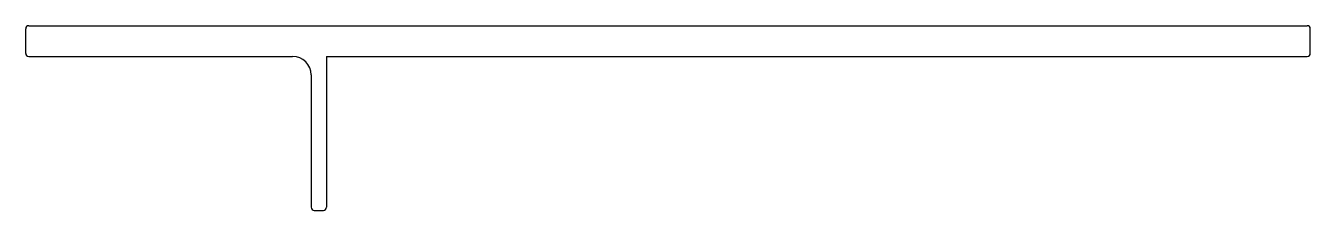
# Model space of a CAD drawing. Extents: x 621 to 830, y 624 to 654.
import ezdxf

# ---------------------------------------------------------------- set-up
doc = ezdxf.new("R2010")
doc.units = 0
doc.layers.get('0').update_dxf_attribs({"linetype": 'CONTINUOUS'})

msp = doc.modelspace()

# ---------------------------------------------------------------- linework, layer by layer
for p, q in [((621.11, 649.23), (621.11, 653.23)), ((621.61, 653.73), (829.11, 653.73)), ((829.61, 649.23), (829.61, 653.23)), ((621.61, 648.73), (664.44, 648.73)), ((669.94, 648.73), (829.11, 648.73)), ((669.94, 648.73), (669.94, 624.23)), ((667.44, 645.73), (667.44, 624.23)), ((667.94, 623.73), (669.44, 623.73))]:
    msp.add_line(p, q)
for centre, radius, start, end in [((621.61, 653.23), 0.5, 90, 180), ((829.11, 653.23), 0.5, 0, 90), ((621.61, 649.23), 0.5, 180, 269.9997), ((664.44, 645.73), 3, 0, 90), ((829.11, 649.23), 0.5, 270, 0), ((667.94, 624.23), 0.5, 180, 270), ((669.44, 624.23), 0.5, 270, 0)]:
    msp.add_arc(centre, radius, start, end)

doc.saveas('drawing.dxf')
